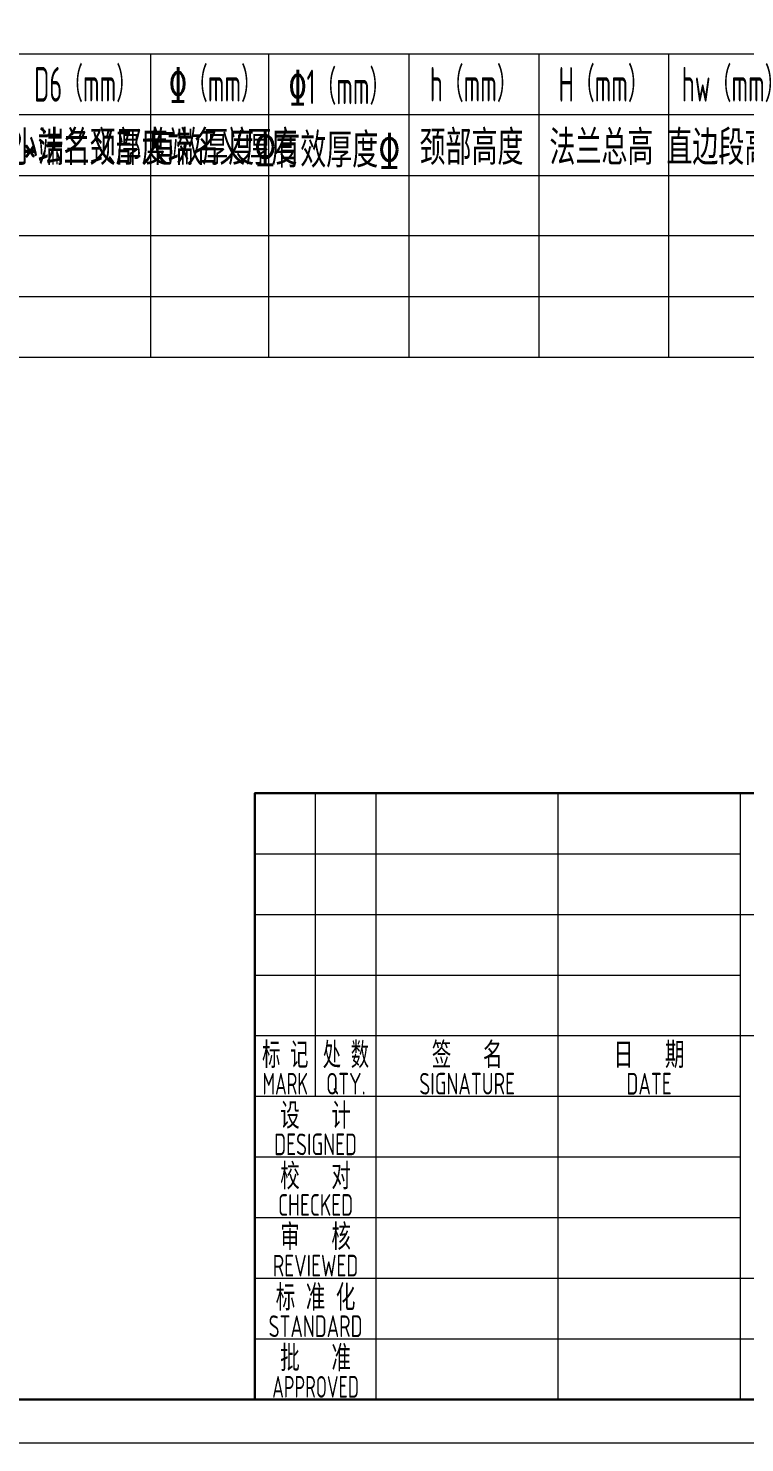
# Model space of a CAD drawing. Header units: millimetres. Extents: x 2484 to 2904, y 1420 to 1717.
# Drawn here: x 2692.8 to 2775.5, y 1419.9 to 1583.2 of the extents above; entities that cross this region are included whole.
import ezdxf
from ezdxf.enums import TextEntityAlignment as Align

# ---------------------------------------------------------------- set-up
doc = ezdxf.new("R2010")
doc.units = ezdxf.units.MM
for name, color, linetype, lineweight in [('1粗实线', 7, 'Continuous', 30), ('7文本', 2, 'Continuous', 18), ('8标注', 3, 'Continuous', 18), ('9图表', 4, 'Continuous', 18)]:
    doc.layers.add(name, color=color, linetype=linetype, lineweight=lineweight)
doc.styles.add('lanpec', font='bpec_e.shx', dxfattribs={"width": 0.75, "bigfont": 'hztxt.shx'})

# ---------------------------------------------------------------- blocks, each defined once
blk = doc.blocks.new('A3-零部件图-LANPEC-AUTOPRINT')
at = {"layer": '1粗实线'}
blk.add_lwpolyline([(-395, 5), (-5, 5), (-5, 292), (-395, 292)], close=True, dxfattribs=at)
at = {"layer": '9图表'}
blk.add_lwpolyline([(-420, 0), (0, 0), (0, 297), (-420, 297)], close=True, dxfattribs=at)
blk = doc.blocks.new('蓝滨、蓝科零件图标题栏模板')
at = {"layer": '1粗实线'}
blk.add_lwpolyline([(-180, 0), (0, 0), (0, 70), (-180, 70)], close=True, dxfattribs=at)
at = {"layer": '9图表'}
for p, q in [((-173, 35), (-173, 70)), ((-166, 0), (-166, 70)), ((-145, 0), (-145, 70)), ((-124, 70), (-124, 0)), ((-180, 63), (-124, 63)), ((-180, 56), (-124, 56)), ((-124, 56), (0, 56)), ((-180, 49), (-124, 49)), ((-180, 42), (0, 42)), ((-180, 35), (-124, 35)), ((-180, 28), (-124, 28)), ((-180, 21), (-124, 21)), ((-180, 21), (-124, 21)), ((-180, 14), (-124, 14)), ((-180, 14), (0, 14)), ((-180, 7), (0, 7))]:
    blk.add_line(p, q, dxfattribs=at)
at = {"layer": '7文本', "style": 'lanpec'}
for tag, height, width, p in [('设计证书号', 4, 0.7, (-15.5, 38.5, 0)), ('设计签名', 4, 0.75, (-155.5, 31.5, 0)), ('设计日期', 4, 0.75, (-134.5, 31.5, 0)), ('名称', 5, 0.75, (-84, 30)), ('项目编号', 4, 0.75, (-15.5, 31.5, 0)), ('校对签名', 4, 0.75, (-155.5, 24.5, 0)), ('校对日期', 4, 0.75, (-134.5, 24.5, 0)), ('规格', 5, 0.75, (-84, 24)), ('产品编号', 4, 0.75, (-15.5, 24.5, 0)), ('审核签名', 4, 0.75, (-155.5, 17.5, 0)), ('审核日期', 4, 0.75, (-134.5, 17.5, 0)), ('设计阶段', 4, 0.75, (-15.5, 17.5, 0)), ('材料', 4, 0.75, (-54, 10.5, 0)), ('图幅', 4, 0.75, (-25.5, 10.5, 0)), ('比例', 4, 0.75, (-5, 10.5, 0)), ('重量', 4, 0.75, (-50.5, 3.5, 0)), ('REV', 3, 0.75, (-25.5, 3.5, 0))]:
    blk.add_attdef(tag, text='', height=height, dxfattribs=dict(at, width=width)).set_placement(p, align=Align.MIDDLE_CENTER)
at = {"layer": '7文本', "style": 'lanpec', "width": 0.75}
for tag, p in [('图号', (-110.5, 10.5)), ('文件编号', (-110.5, 3.5, 0))]:
    blk.add_attdef(tag, text='', height=4, dxfattribs=at).set_placement(p, align=Align.MIDDLE_LEFT)
at = {"layer": '9图表', "style": 'lanpec'}
for s, height, width, p in [('标 记', 3, 0.7, (-176.5, 39.75, 0)), ('处 数', 3, 0.7, (-169.5, 39.75, 0)), ('签   名', 3, 0.75, (-155.5, 39.75, 0)), ('日   期', 3, 0.75, (-134.5, 39.75, 0)), ('MARK', 2.5, 0.7, (-176.5, 36.45, 0)), ('QTY.', 2.5, 0.75, (-169.5, 36.45, 0)), ('SIGNATURE', 2.5, 0.75, (-155.5, 36.45, 0)), ('DATE', 2.5, 0.75, (-134.5, 36.45, 0)), ('设   计', 3, 0.75, (-173, 32.75)), ('DESIGNED', 2.5, 0.75, (-173, 29.45)), ('校   对', 3, 0.75, (-173, 25.75)), ('CHECKED', 2.5, 0.75, (-173, 22.45)), ('审   核', 3, 0.75, (-173, 18.75)), ('REVIEWED', 2.5, 0.75, (-173, 15.45)), ('标 准 化', 3, 0.75, (-173, 11.75)), ('STANDARD', 2.5, 0.75, (-173, 8.45)), ('批   准', 3, 0.75, (-173, 4.75)), ('APPROVED', 2.5, 0.7, (-173, 1.45))]:
    blk.add_text(s, height=height, dxfattribs=dict(at, width=width)).set_placement(p, align=Align.MIDDLE_CENTER)

msp = doc.modelspace()

# ---------------------------------------------------------------- linework, layer by layer
at = {"layer": '9图表', "color": 4, "ltscale": 0.5}
for p, q in [((2890.244, 1580.237), (2600.236, 1580.237)), ((2706.872, 1580.247), (2706.872, 1545.247)), ((2720.471, 1580.246), (2720.471, 1545.246)), ((2736.681, 1580.247), (2736.681, 1545.247)), ((2751.681, 1580.247), (2751.681, 1545.247)), ((2766.681, 1580.247), (2766.681, 1545.247)), ((2600.205, 1573.245), (2890.244, 1573.245)), ((2600.236, 1566.237), (2890.244, 1566.237)), ((2600.236, 1559.276), (2890.244, 1559.276)), ((2600.204, 1552.253), (2890.244, 1552.253)), ((2600.236, 1545.246), (2890.244, 1545.246))]:
    msp.add_line(p, q, dxfattribs=at)

# ---------------------------------------------------------------- block references
msp.add_blockref('A3-零部件图-LANPEC-AUTOPRINT', (2903.923, 1419.902))
msp.add_blockref('A3-零部件图-LANPEC-AUTOPRINT', (2903.923, 1419.902))
at = {"layer": '8标注'}
msp.add_blockref('蓝滨、蓝科零件图标题栏模板', (2898.923, 1424.902), dxfattribs=at)

# ---------------------------------------------------------------- texts
at = {"layer": '7文本', "color": 4, "style": 'lanpec', "width": 0.6}
for s, p in [('D6（mm）', (2699.372, 1576.747)), ('%%131（mm）', (2714.372, 1576.747)), ('%%1311（mm）', (2728.697, 1576.437)), ('h（mm）', (2744.181, 1576.747)), ('H（mm）', (2759.181, 1576.747)), ('hw（mm）', (2774.181, 1576.747))]:
    msp.add_text(s, height=4, dxfattribs=at).set_placement(p, align=Align.MIDDLE_CENTER)
at = {"layer": '7文本', "style": 'lanpec', "width": 0.75}
for s, p in [('%%C名义内径+2*法兰颈部小端名义厚度', (2684.115, 1569.441)), ('%%C名义内径+2*法兰颈部大端名义厚度', (2699.115, 1569.441)), ('有效厚度%%131', (2714.115, 1569.441)), ('有效厚度%%131', (2728.44, 1569.131)), ('颈部高度', (2743.923, 1569.441)), ('法兰总高', (2758.923, 1569.441)), ('直边段高度', (2773.923, 1569.441))]:
    msp.add_text(s, height=4, dxfattribs=at).set_placement(p, align=Align.MIDDLE_CENTER)

doc.saveas('drawing.dxf')
